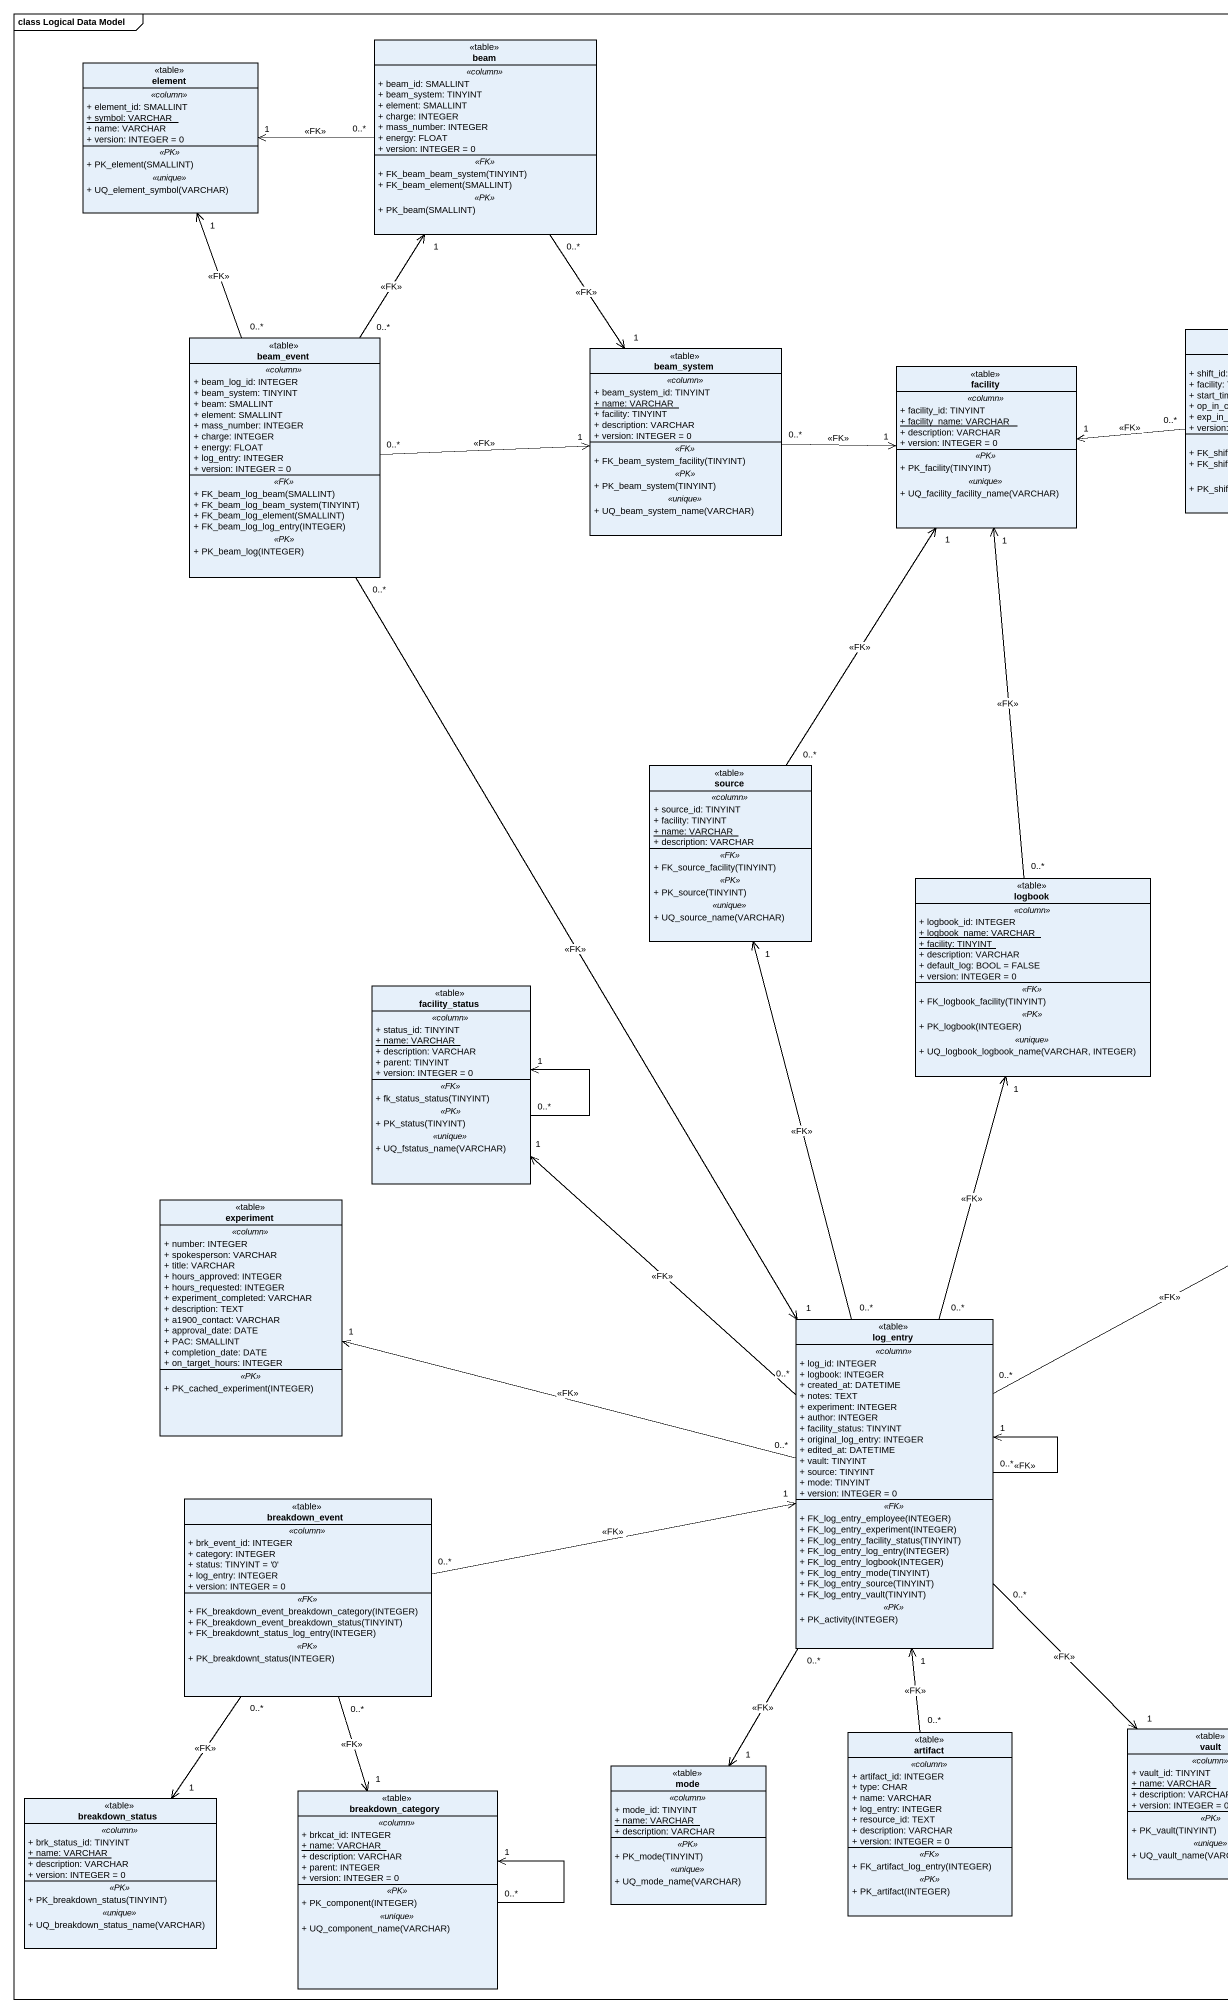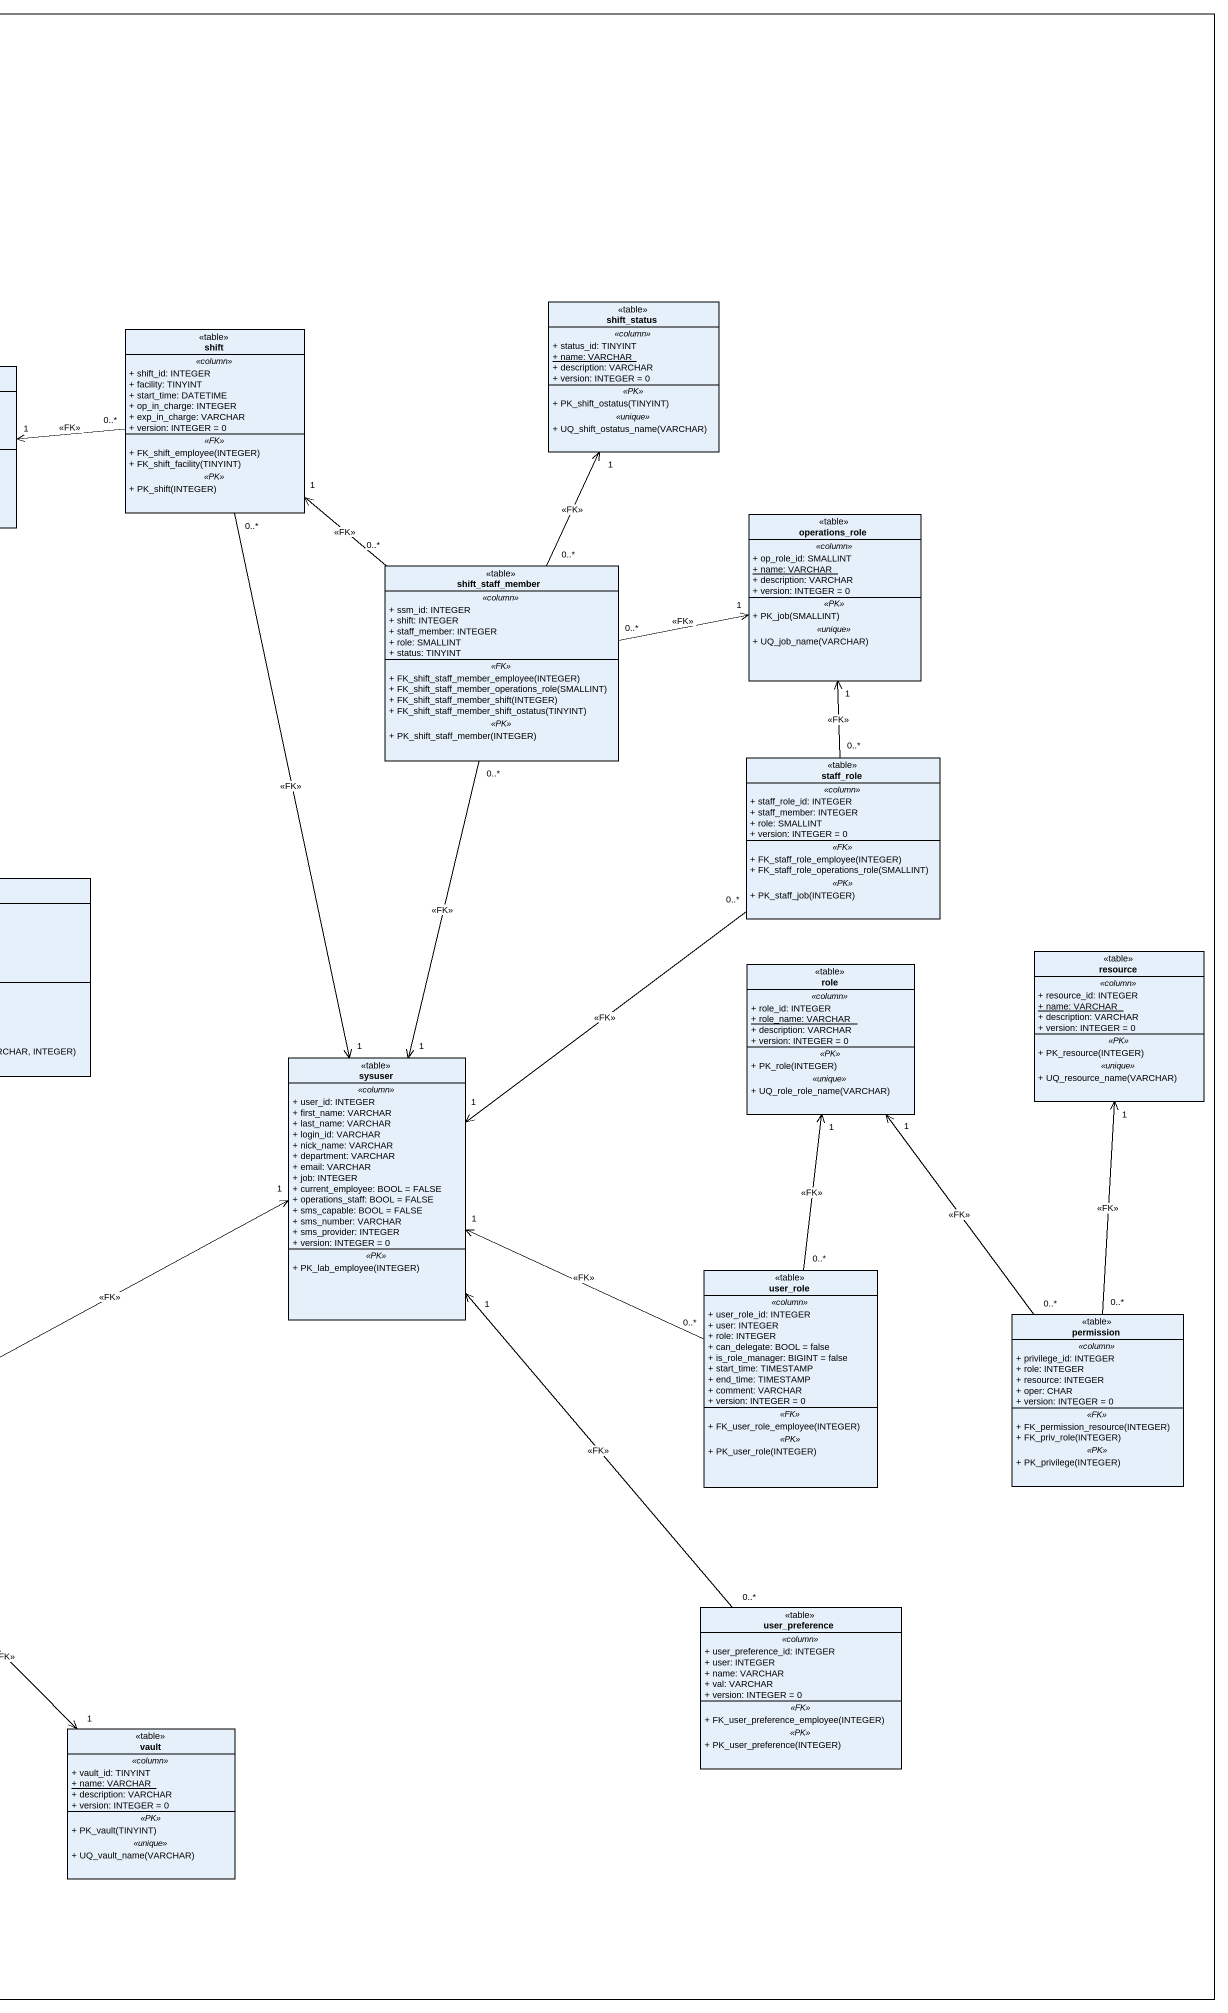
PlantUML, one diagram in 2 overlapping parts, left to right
@startuml
mainframe class Logical Data Model
hide circle
hide empty members
skinparam classAttributeIconSize 0
class element <<table>> {
  .. <<column>> ..
  + element_id: SMALLINT
  {static} + symbol: VARCHAR
  + name: VARCHAR
  + version: INTEGER = 0
  .. <<PK>> ..
  + PK_element(SMALLINT)
  .. <<unique>> ..
  + UQ_element_symbol(VARCHAR)
}
class beam <<table>> {
  .. <<column>> ..
  + beam_id: SMALLINT
  + beam_system: TINYINT
  + element: SMALLINT
  + charge: INTEGER
  + mass_number: INTEGER
  + energy: FLOAT
  + version: INTEGER = 0
  .. <<FK>> ..
  + FK_beam_beam_system(TINYINT)
  + FK_beam_element(SMALLINT)
  .. <<PK>> ..
  + PK_beam(SMALLINT)
}
class shift <<table>> {
  .. <<column>> ..
  + shift_id: INTEGER
  + facility: TINYINT
  + start_time: DATETIME
  + op_in_charge: INTEGER
  + exp_in_charge: VARCHAR
  + version: INTEGER = 0
  .. <<FK>> ..
  + FK_shift_employee(INTEGER)
  + FK_shift_facility(TINYINT)
  .. <<PK>> ..
  + PK_shift(INTEGER)
}
class shift_status <<table>> {
  .. <<column>> ..
  + status_id: TINYINT
  {static} + name: VARCHAR
  + description: VARCHAR
  + version: INTEGER = 0
  .. <<PK>> ..
  + PK_shift_ostatus(TINYINT)
  .. <<unique>> ..
  + UQ_shift_ostatus_name(VARCHAR)
}
class beam_event <<table>> {
  .. <<column>> ..
  + beam_log_id: INTEGER
  + beam_system: TINYINT
  + beam: SMALLINT
  + element: SMALLINT
  + mass_number: INTEGER
  + charge: INTEGER
  + energy: FLOAT
  + log_entry: INTEGER
  + version: INTEGER = 0
  .. <<FK>> ..
  + FK_beam_log_beam(SMALLINT)
  + FK_beam_log_beam_system(TINYINT)
  + FK_beam_log_element(SMALLINT)
  + FK_beam_log_log_entry(INTEGER)
  .. <<PK>> ..
  + PK_beam_log(INTEGER)
}
class beam_system <<table>> {
  .. <<column>> ..
  + beam_system_id: TINYINT
  {static} + name: VARCHAR
  + facility: TINYINT
  + description: VARCHAR
  + version: INTEGER = 0
  .. <<FK>> ..
  + FK_beam_system_facility(TINYINT)
  .. <<PK>> ..
  + PK_beam_system(TINYINT)
  .. <<unique>> ..
  + UQ_beam_system_name(VARCHAR)
}
class facility <<table>> {
  .. <<column>> ..
  + facility_id: TINYINT
  {static} + facility_name: VARCHAR
  + description: VARCHAR
  + version: INTEGER = 0
  .. <<PK>> ..
  + PK_facility(TINYINT)
  .. <<unique>> ..
  + UQ_facility_facility_name(VARCHAR)
}
class operations_role <<table>> {
  .. <<column>> ..
  + op_role_id: SMALLINT
  {static} + name: VARCHAR
  + description: VARCHAR
  + version: INTEGER = 0
  .. <<PK>> ..
  + PK_job(SMALLINT)
  .. <<unique>> ..
  + UQ_job_name(VARCHAR)
}
class shift_staff_member <<table>> {
  .. <<column>> ..
  + ssm_id: INTEGER
  + shift: INTEGER
  + staff_member: INTEGER
  + role: SMALLINT
  + status: TINYINT
  .. <<FK>> ..
  + FK_shift_staff_member_employee(INTEGER)
  + FK_shift_staff_member_operations_role(SMALLINT)
  + FK_shift_staff_member_shift(INTEGER)
  + FK_shift_staff_member_shift_ostatus(TINYINT)
  .. <<PK>> ..
  + PK_shift_staff_member(INTEGER)
}
class staff_role <<table>> {
  .. <<column>> ..
  + staff_role_id: INTEGER
  + staff_member: INTEGER
  + role: SMALLINT
  + version: INTEGER = 0
  .. <<FK>> ..
  + FK_staff_role_employee(INTEGER)
  + FK_staff_role_operations_role(SMALLINT)
  .. <<PK>> ..
  + PK_staff_job(INTEGER)
}
class source <<table>> {
  .. <<column>> ..
  + source_id: TINYINT
  + facility: TINYINT
  {static} + name: VARCHAR
  + description: VARCHAR
  .. <<FK>> ..
  + FK_source_facility(TINYINT)
  .. <<PK>> ..
  + PK_source(TINYINT)
  .. <<unique>> ..
  + UQ_source_name(VARCHAR)
}
class logbook <<table>> {
  .. <<column>> ..
  + logbook_id: INTEGER
  {static} + logbook_name: VARCHAR
  {static} + facility: TINYINT
  + description: VARCHAR
  + default_log: BOOL = FALSE
  + version: INTEGER = 0
  .. <<FK>> ..
  + FK_logbook_facility(TINYINT)
  .. <<PK>> ..
  + PK_logbook(INTEGER)
  .. <<unique>> ..
  + UQ_logbook_logbook_name(VARCHAR, INTEGER)
}
class resource <<table>> {
  .. <<column>> ..
  + resource_id: INTEGER
  {static} + name: VARCHAR
  + description: VARCHAR
  + version: INTEGER = 0
  .. <<PK>> ..
  + PK_resource(INTEGER)
  .. <<unique>> ..
  + UQ_resource_name(VARCHAR)
}
class facility_status <<table>> {
  .. <<column>> ..
  + status_id: TINYINT
  {static} + name: VARCHAR
  + description: VARCHAR
  + parent: TINYINT
  + version: INTEGER = 0
  .. <<FK>> ..
  + fk_status_status(TINYINT)
  .. <<PK>> ..
  + PK_status(TINYINT)
  .. <<unique>> ..
  + UQ_fstatus_name(VARCHAR)
}
class role <<table>> {
  .. <<column>> ..
  + role_id: INTEGER
  {static} + role_name: VARCHAR
  + description: VARCHAR
  + version: INTEGER = 0
  .. <<PK>> ..
  + PK_role(INTEGER)
  .. <<unique>> ..
  + UQ_role_role_name(VARCHAR)
}
class sysuser <<table>> {
  .. <<column>> ..
  + user_id: INTEGER
  + first_name: VARCHAR
  + last_name: VARCHAR
  + login_id: VARCHAR
  + nick_name: VARCHAR
  + department: VARCHAR
  + email: VARCHAR
  + job: INTEGER
  + current_employee: BOOL = FALSE
  + operations_staff: BOOL = FALSE
  + sms_capable: BOOL = FALSE
  + sms_number: VARCHAR
  + sms_provider: INTEGER
  + version: INTEGER = 0
  .. <<PK>> ..
  + PK_lab_employee(INTEGER)
}
class experiment <<table>> {
  .. <<column>> ..
  + number: INTEGER
  + spokesperson: VARCHAR
  + title: VARCHAR
  + hours_approved: INTEGER
  + hours_requested: INTEGER
  + experiment_completed: VARCHAR
  + description: TEXT
  + a1900_contact: VARCHAR
  + approval_date: DATE
  + PAC: SMALLINT
  + completion_date: DATE
  + on_target_hours: INTEGER
  .. <<PK>> ..
  + PK_cached_experiment(INTEGER)
}
class user_role <<table>> {
  .. <<column>> ..
  + user_role_id: INTEGER
  + user: INTEGER
  + role: INTEGER
  + can_delegate: BOOL = false
  + is_role_manager: BIGINT = false
  + start_time: TIMESTAMP
  + end_time: TIMESTAMP
  + comment: VARCHAR
  + version: INTEGER = 0
  .. <<FK>> ..
  + FK_user_role_employee(INTEGER)
  .. <<PK>> ..
  + PK_user_role(INTEGER)
}
class log_entry <<table>> {
  .. <<column>> ..
  + log_id: INTEGER
  + logbook: INTEGER
  + created_at: DATETIME
  + notes: TEXT
  + experiment: INTEGER
  + author: INTEGER
  + facility_status: TINYINT
  + original_log_entry: INTEGER
  + edited_at: DATETIME
  + vault: TINYINT
  + source: TINYINT
  + mode: TINYINT
  + version: INTEGER = 0
  .. <<FK>> ..
  + FK_log_entry_employee(INTEGER)
  + FK_log_entry_experiment(INTEGER)
  + FK_log_entry_facility_status(TINYINT)
  + FK_log_entry_log_entry(INTEGER)
  + FK_log_entry_logbook(INTEGER)
  + FK_log_entry_mode(TINYINT)
  + FK_log_entry_source(TINYINT)
  + FK_log_entry_vault(TINYINT)
  .. <<PK>> ..
  + PK_activity(INTEGER)
}
class permission <<table>> {
  .. <<column>> ..
  + privilege_id: INTEGER
  + role: INTEGER
  + resource: INTEGER
  + oper: CHAR
  + version: INTEGER = 0
  .. <<FK>> ..
  + FK_permission_resource(INTEGER)
  + FK_priv_role(INTEGER)
  .. <<PK>> ..
  + PK_privilege(INTEGER)
}
class breakdown_event <<table>> {
  .. <<column>> ..
  + brk_event_id: INTEGER
  + category: INTEGER
  + status: TINYINT = '0'
  + log_entry: INTEGER
  + version: INTEGER = 0
  .. <<FK>> ..
  + FK_breakdown_event_breakdown_category(INTEGER)
  + FK_breakdown_event_breakdown_status(TINYINT)
  + FK_breakdownt_status_log_entry(INTEGER)
  .. <<PK>> ..
  + PK_breakdownt_status(INTEGER)
}
class user_preference <<table>> {
  .. <<column>> ..
  + user_preference_id: INTEGER
  + user: INTEGER
  + name: VARCHAR
  + val: VARCHAR
  + version: INTEGER = 0
  .. <<FK>> ..
  + FK_user_preference_employee(INTEGER)
  .. <<PK>> ..
  + PK_user_preference(INTEGER)
}
class vault <<table>> {
  .. <<column>> ..
  + vault_id: TINYINT
  {static} + name: VARCHAR
  + description: VARCHAR
  + version: INTEGER = 0
  .. <<PK>> ..
  + PK_vault(TINYINT)
  .. <<unique>> ..
  + UQ_vault_name(VARCHAR)
}
class mode <<table>> {
  .. <<column>> ..
  + mode_id: TINYINT
  {static} + name: VARCHAR
  + description: VARCHAR
  .. <<PK>> ..
  + PK_mode(TINYINT)
  .. <<unique>> ..
  + UQ_mode_name(VARCHAR)
}
class "artifact" as artifact_ <<table>> {
  .. <<column>> ..
  + artifact_id: INTEGER
  + type: CHAR
  + name: VARCHAR
  + log_entry: INTEGER
  + resource_id: TEXT
  + description: VARCHAR
  + version: INTEGER = 0
  .. <<FK>> ..
  + FK_artifact_log_entry(INTEGER)
  .. <<PK>> ..
  + PK_artifact(INTEGER)
}
class breakdown_status <<table>> {
  .. <<column>> ..
  + brk_status_id: TINYINT
  {static} + name: VARCHAR
  + description: VARCHAR
  + version: INTEGER = 0
  .. <<PK>> ..
  + PK_breakdown_status(TINYINT)
  .. <<unique>> ..
  + UQ_breakdown_status_name(VARCHAR)
}
class breakdown_category <<table>> {
  .. <<column>> ..
  + brkcat_id: INTEGER
  {static} + name: VARCHAR
  + description: VARCHAR
  + parent: INTEGER
  + version: INTEGER = 0
  .. <<PK>> ..
  + PK_component(INTEGER)
  .. <<unique>> ..
  + UQ_component_name(VARCHAR)
}
beam "0..*" -left-> "1" element : <<FK>>
beam "0..*" --> "1" beam_system : <<FK>>
shift "0..*" -left-> "1" facility : <<FK>>
shift "0..*" --> "1" sysuser : <<FK>>
beam_event "0..*" -up-> "1" element : <<FK>>
beam_event "0..*" -up-> "1" beam : <<FK>>
beam_event "0..*" -right-> "1" beam_system : <<FK>>
beam_event "0..*" --> "1" log_entry : <<FK>>
beam_system "0..*" -right-> "1" facility : <<FK>>
shift_staff_member "0..*" -up-> "1" shift : <<FK>>
shift_staff_member "0..*" -up-> "1" shift_status : <<FK>>
shift_staff_member "0..*" -right-> "1" operations_role : <<FK>>
shift_staff_member "0..*" --> "1" sysuser : <<FK>>
staff_role "0..*" -up-> "1" operations_role : <<FK>>
staff_role "0..*" --> "1" sysuser : <<FK>>
source "0..*" -up-> "1" facility : <<FK>>
logbook "0..*" -up-> "1" facility : <<FK>>
facility_status "0..*" --> "1" facility_status
user_role "0..*" -up-> "1" role : <<FK>>
user_role "0..*" -left-> "1" sysuser : <<FK>>
log_entry "0..*" -up-> "1" source : <<FK>>
log_entry "0..*" -up-> "1" logbook : <<FK>>
log_entry "0..*" -up-> "1" facility_status : <<FK>>
log_entry "0..*" -right-> "1" sysuser : <<FK>>
log_entry "0..*" -left-> "1" experiment : <<FK>>
log_entry "0..*" --> "1" log_entry : <<FK>>
log_entry "0..*" --> "1" vault : <<FK>>
log_entry "0..*" --> "1" mode : <<FK>>
permission "0..*" -up-> "1" resource : <<FK>>
permission "0..*" -up-> "1" role : <<FK>>
breakdown_event "0..*" -right-> "1" log_entry : <<FK>>
breakdown_event "0..*" --> "1" breakdown_status : <<FK>>
breakdown_event "0..*" --> "1" breakdown_category : <<FK>>
user_preference "0..*" -up-> "1" sysuser : <<FK>>
artifact_ "0..*" -up-> "1" log_entry : <<FK>>
breakdown_category "0..*" --> "1" breakdown_category
@enduml
